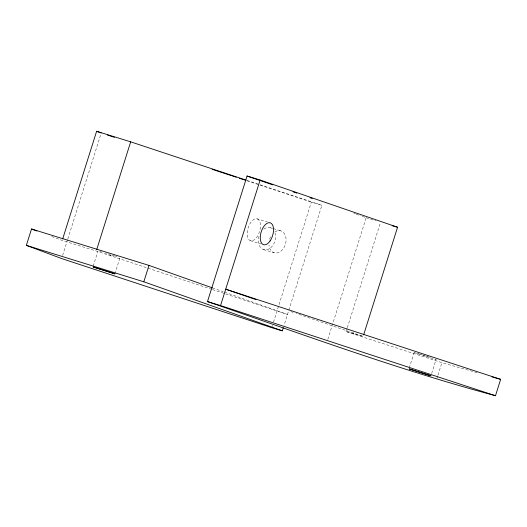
<?xml version="1.0" encoding="UTF-8"?>
<svg xmlns="http://www.w3.org/2000/svg" width="527" height="527" viewBox="0 0 527 527"><rect width="100%" height="100%" fill="white"/><g stroke="black" fill="none" stroke-linecap="round" stroke-linejoin="round"><path stroke-width="0.4" stroke-dasharray="2.63 1.98" d="M62.621 255.424L67.568 239.726M67.818 238.942L100.973 133.786M93.187 266.161L97.857 251.346M114.886 273.849L120.051 257.472M271.754 327.695L272.492 325.337M273.487 322.201L311.338 202.131L321.898 205.273L284.033 325.37M327.807 339.368L366.16 217.73L360.007 215.536M477.152 372.681L441.903 362.681L346.107 331.582L347.089 328.459M347.333 327.682L380.534 222.394M409.235 368.103L414.15 352.504L415.493 352.833M431.672 373.452L436.092 359.414L435.658 359.223M436.988 378.281L437.726 375.942M437.97 375.158L441.903 362.681M436.092 359.414L434.749 359.085M353.314 333.038L353.92 333.209L352.985 332.926M346.107 331.582L363.143 336.41L296.332 313.46M270.384 227.743L272.643 228.415M273.401 228.639L280.944 230.879M263.5 249.581L274.06 252.716M110.393 255.714L111.144 255.938L109.939 255.562M115.525 256.201L117.014 256.656M417.186 353.327L419.42 353.999M433.062 358.591L426.086 356.45M257.281 218.863A11.449 6.001 -73.1 0 1 257.031 236.933A11.449 6.001 -73.1 0 1 247.203 233.553A11.449 6.001 -73.1 0 1 257.281 218.863L267.268 221.907M250.397 240.701L261.155 243.981M114.781 255.977L107.192 253.612M420.73 354.401L422.041 354.803M422.746 355.027L430.394 357.451M425.375 356.226L414.15 352.504M105.143 252.953L106.48 253.388M366.16 217.73L375.995 220.925M246.972 180.418L321.898 205.273M247.084 180.82L311.338 202.131M211.808 289.356L96.257 251.023L62.193 240.464L49.92 235.865M212.585 289.613L287.472 314.454L224.028 291.991M99.702 251.162L101.5 251.768M290.897 311.589L293.229 312.392M212.427 287.88L223.257 291.714M353.848 213.343L355.389 213.896M356.16 214.166L359.236 215.266M263.79 229.087A11.449 8.32 -73.5 0 1 272.307 228.79M274.962 232.796A11.449 8.32 -73.5 0 1 266.221 249.844A11.449 8.32 -73.5 0 1 259.561 234.64M274.877 231.867A11.449 8.32 -73.5 0 1 285.858 237.229A11.449 8.32 -73.5 0 1 279.027 252.334A11.449 8.32 -73.5 0 1 268.941 244.989M269.607 239.179A11.449 8.32 -73.5 0 1 271.524 235.2"/><path stroke-width="0.79" d="M283.295 327.715L282.307 330.831L271.754 327.695L61.633 258.559L26.35 245.358L31.515 228.981L148.983 265.41L212.427 287.88M62.687 238.902L96.619 131.276L130.683 141.842L246.195 180.155M96.751 249.469L130.683 141.842M282.307 330.831L143.818 281.793L148.983 265.41M255.977 299.593L225.708 289.191L500.65 379.348L495.485 395.724C397.859 369.513 302.992 334.441 207.486 301.589L247.071 176.025L260.134 180.01L397.569 227.229L363.637 334.856M495.485 395.724L220.543 305.568L260.134 180.01M392.147 225.694L397.569 227.229M492.034 376.904L500.65 379.348M207.486 301.589L220.543 305.568M26.35 245.358L143.818 281.793M107.462 135.044L114.491 137.343M212.078 169.292L231.59 175.682M232.374 175.939L236.241 177.224M239.337 178.251L244.759 180.05M247.071 176.025L272.729 184.845M292.946 191.788L296.833 193.126M309.988 197.724L312.294 198.547M96.619 131.276L101.217 133.002M31.515 228.981L36.883 230.991M93.253 266.991L114.886 273.849L93.253 266.991M409.295 368.933L430.934 375.791L409.295 368.933M270.094 240.911A11.449 6.001 -73.1 0 0 270.344 222.842A11.449 6.001 -73.1 0 0 260.266 237.532A11.449 6.001 -73.1 0 0 270.094 240.911"/></g></svg>
